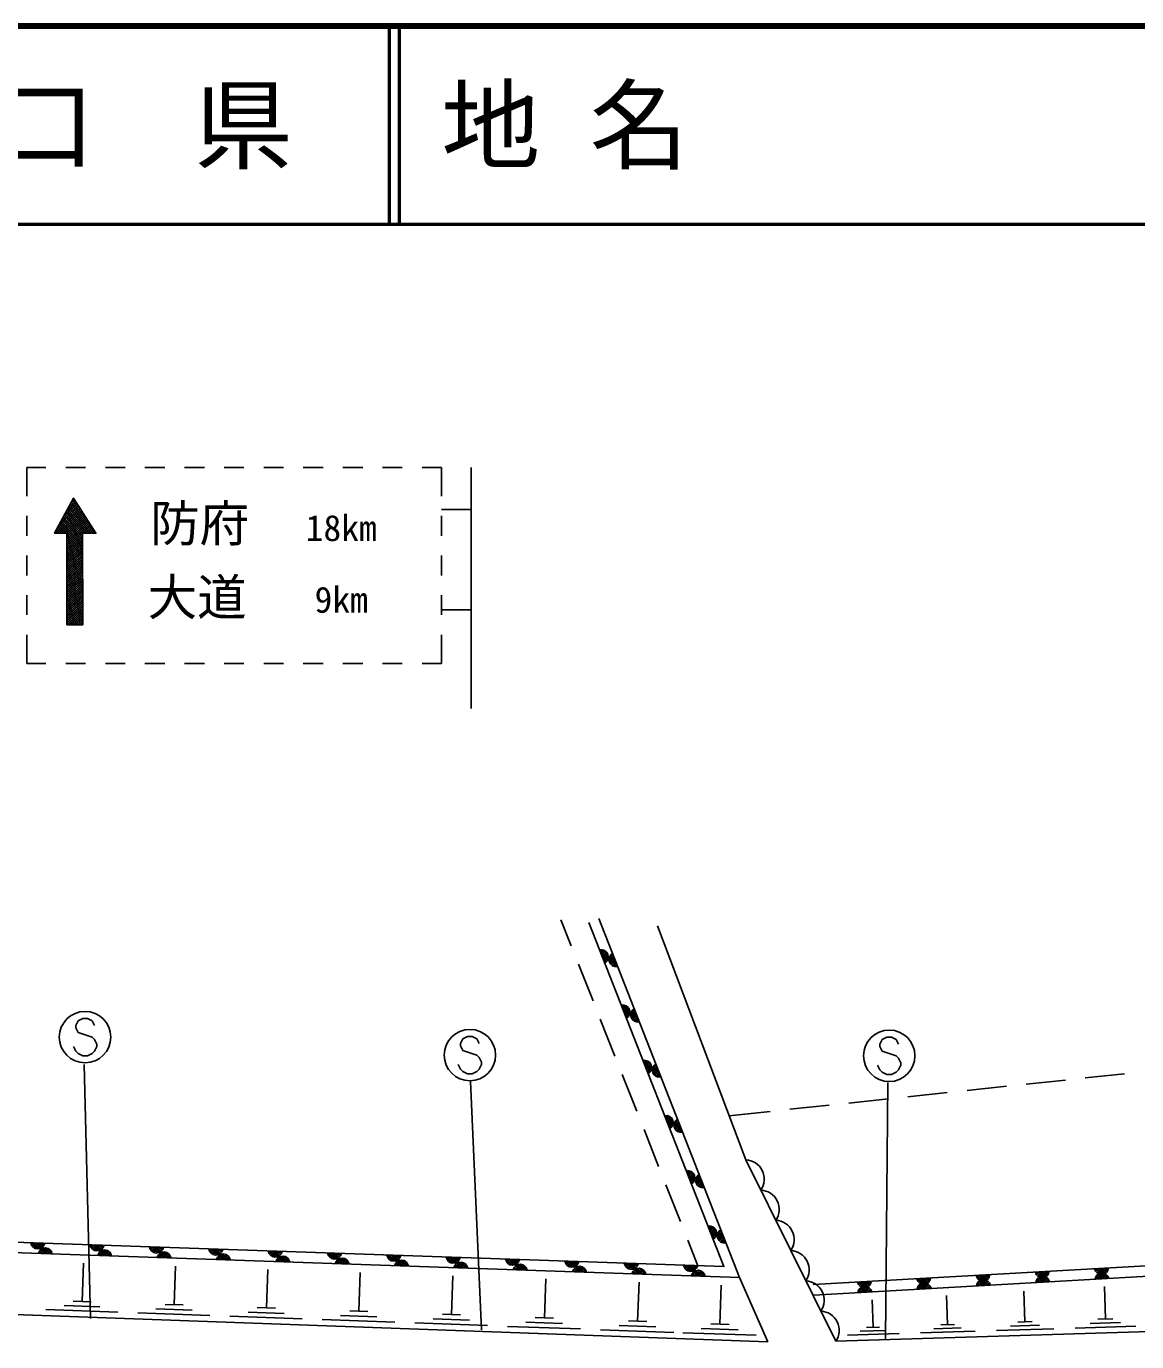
# Model space of a CAD drawing. Units: millimetres, scale not verified. Extents: x 40000 to 680000, y 20000 to 380000.
# Drawn here: x 349413 to 405512, y 313519 to 380000 of the extents above; entities that cross this region are included whole.
import ezdxf
from ezdxf.enums import TextEntityAlignment as Align

# ---------------------------------------------------------------- set-up
doc = ezdxf.new("R2010")
doc.units = ezdxf.units.MM
doc.header["$LTSCALE"] = 1000
for name, color, linetype, lineweight in [('M-BGD', 7, 'Continuous', 25), ('M-STR-STRC', 7, 'Continuous', 25), ('M-TTL', 2, 'Continuous', 140), ('M-TTL-LINE', 7, 'Continuous', 50)]:
    doc.layers.add(name, color=color, linetype=linetype, lineweight=lineweight)
doc.layers.add('M-TTL-TXT', color=7, linetype='Continuous')
doc.styles.add('ＭＳ ゴシック', font='')
doc.styles.get('ＭＳ ゴシック').set_extended_font_data('MS Gothic')

msp = doc.modelspace()

# ---------------------------------------------------------------- hatches: boundary and pattern name
at = {"layer": 'M-STR-STRC'}
h = msp.add_hatch(dxfattribs=at)
h.set_pattern_fill('USER', color=256, style=0, pattern_type=2)
h.set_pattern_definition([(132.87815, (-143316, 384921), (-58.29559, -54.1302), []), (42.87815, (-143316, 384921), (-54.13291, 58.29851), [])])
h.paths.add_polyline_path([(351467, 354381), (350836, 354387), (351790, 356157), (352929, 354382), (352259, 354379), (352263, 349751), (351467, 349754)])

# ---------------------------------------------------------------- linework, layer by layer
at = {"layer": 'M-BGD'}
for p, q in [((376426, 334834), (376941, 333534)), ((385769, 322711), (381308, 334543)), ((377309, 332604), (378045, 330744)), ((378413, 329815), (379150, 327955)), ((379518, 327025), (380254, 325166)), ((398928, 326428), (396939, 326216)), ((401911, 326745), (399922, 326533)), ((404894, 327063), (402905, 326851)), ((392962, 325792), (390973, 325581)), ((395945, 326110), (393956, 325898)), ((386995, 325157), (384929, 324937)), ((389978, 325475), (387990, 325263)), ((380622, 324236), (381358, 322376)), ((390311, 313538), (385769, 322711)), ((381727, 321447), (382463, 319587)), ((382831, 318657), (383346, 317357)), ((352235, 315557), (352305, 317496)), ((356882, 315391), (356953, 317336)), ((361542, 315224), (361612, 317176)), ((366212, 315057), (366283, 317015)), ((370895, 314889), (370966, 316853)), ((375590, 314721), (375661, 316692)), ((380296, 314552), (380368, 316529)), ((385445, 316755), (386883, 313519)), ((384452, 314402), (384523, 316379)), ((395955, 314380), (395910, 315852)), ((399864, 314521), (399816, 316072)), ((403928, 314667), (403878, 316302)), ((354036, 315006), (350399, 315138)), ((353135, 315282), (351317, 315347)), ((352690, 315541), (351780, 315573)), ((357786, 315114), (355962, 315180)), ((357338, 315374), (356426, 315407)), ((361999, 315207), (361084, 315240)), ((392196, 314245), (392153, 315640)), ((358689, 314838), (355041, 314970)), ((363354, 314670), (359694, 314802)), ((362448, 314947), (360618, 315013)), ((368031, 314501), (364359, 314633)), ((367121, 314779), (365286, 314845)), ((366671, 315040), (365754, 315073)), ((372719, 314331), (369036, 314464)), ((371807, 314610), (369965, 314677)), ((371356, 314872), (370435, 314906)), ((376505, 314441), (374657, 314508)), ((376052, 314704), (375128, 314737)), ((380760, 314536), (379833, 314569)), ((400228, 314532), (399500, 314509)), ((404701, 314486), (403168, 314439)), ((404311, 314678), (403545, 314655)), ((377420, 314161), (373724, 314295)), ((382132, 313991), (378425, 314125)), ((381214, 314272), (379360, 314339)), ((386288, 313841), (382581, 313975)), ((385370, 314121), (383516, 314188)), ((384915, 314385), (383989, 314419)), ((393515, 313937), (390899, 313856)), ((392856, 314091), (391548, 314051)), ((392523, 314255), (391869, 314235)), ((397346, 314055), (394586, 313970)), ((396651, 314217), (395271, 314175)), ((396300, 314391), (395610, 314370)), ((401331, 314177), (398421, 314088)), ((400597, 314349), (399142, 314304)), ((405474, 314305), (402408, 314211))]:
    msp.add_line(p, q, dxfattribs=at)
for points in [[(378333, 334902), (385445, 316755), (318307, 319068)], [(318326, 319598), (384657, 317312), (377840, 334708)], [(389170, 316403), (415309, 317877), (452640, 317465)], [(452634, 316935), (415321, 317347), (389199, 315874)], [(284124, 316859), (308862, 316339), (386883, 313519)], [(390311, 313538), (441237, 315106), (449120, 314888), (455339, 314397), (459649, 313961)]]:
    msp.add_lwpolyline(points, dxfattribs=at)
for centre, radius, start, end in [((378462, 332973), 354, 300.1968, 102.60197), ((378462, 332973), 283, 302.42083, 100.37793), ((378462, 332973), 212, 306.16716, 96.63161), ((378462, 332973), 142, 313.87889, 88.91988), ((378462, 332973), 100, 324.19655, 78.60222), ((378462, 332973), 100, 324.19655, 78.60222), ((379203, 332831), 354, 120.1968, 282.60197), ((379203, 332831), 283, 122.42083, 280.37793), ((379203, 332831), 212, 126.16716, 276.63161), ((379203, 332831), 142, 133.87889, 268.91988), ((379203, 332831), 100, 144.19655, 258.60222), ((379203, 332831), 100, 144.19655, 258.60222), ((379556, 330180), 354, 300.1968, 102.60197), ((379556, 330180), 283, 302.42083, 100.37793), ((379556, 330180), 212, 306.16716, 96.63161), ((379556, 330180), 142, 313.87889, 88.91988), ((379556, 330180), 100, 324.19655, 78.60222), ((379556, 330180), 100, 324.19655, 78.60222), ((380298, 330038), 354, 120.1968, 282.60197), ((380298, 330038), 283, 122.42083, 280.37793), ((380298, 330038), 212, 126.16716, 276.63161), ((380298, 330038), 142, 133.87889, 268.91988), ((380298, 330038), 100, 144.19655, 258.60222), ((380298, 330038), 100, 144.19655, 258.60222), ((380651, 327387), 354, 300.1968, 102.60197), ((380651, 327387), 283, 302.42083, 100.37793), ((380651, 327387), 212, 306.16716, 96.63161), ((380651, 327387), 142, 313.87889, 88.91988), ((380651, 327387), 100, 324.19655, 78.60222), ((380651, 327387), 100, 324.19655, 78.60222), ((381392, 327245), 354, 120.1968, 282.60197), ((381392, 327245), 283, 122.42083, 280.37793), ((381392, 327245), 212, 126.16716, 276.63161), ((381392, 327245), 142, 133.87889, 268.91988), ((381392, 327245), 100, 144.19655, 258.60222), ((381392, 327245), 100, 144.19655, 258.60222), ((381746, 324594), 354, 300.1968, 102.60197), ((381746, 324594), 283, 302.42083, 100.37793), ((381746, 324594), 212, 306.16716, 96.63161), ((381746, 324594), 142, 313.87889, 88.91988), ((381746, 324594), 100, 324.19655, 78.60222), ((381746, 324594), 100, 324.19655, 78.60222), ((382487, 324451), 354, 120.1968, 282.60197), ((382487, 324451), 283, 122.42083, 280.37793), ((382487, 324451), 212, 126.16716, 276.63161), ((382487, 324451), 142, 133.87889, 268.91988), ((382487, 324451), 100, 144.19655, 258.60222), ((382487, 324451), 100, 144.19655, 258.60222), ((385719, 321734), 978, 325.58751, 87.09876), ((382840, 321801), 354, 300.1968, 102.60197), ((382840, 321801), 283, 302.42083, 100.37793), ((382840, 321801), 212, 306.16716, 96.63161), ((382840, 321801), 142, 313.87889, 88.91988), ((382840, 321801), 100, 324.19655, 78.60222), ((382840, 321801), 100, 324.19655, 78.60222), ((383582, 321658), 354, 120.1968, 282.60197), ((383582, 321658), 283, 122.42083, 280.37793), ((383582, 321658), 212, 126.16716, 276.63161), ((383582, 321658), 142, 133.87889, 268.91988), ((383582, 321658), 100, 144.19655, 258.60222), ((383582, 321658), 100, 144.19655, 258.60222), ((386476, 320206), 978, 325.58751, 87.09876), ((383935, 319008), 354, 300.1968, 102.60197), ((383935, 319008), 283, 302.42083, 100.37793), ((383935, 319008), 212, 306.16716, 96.63161), ((383935, 319008), 142, 313.87889, 88.91988), ((384676, 318865), 354, 120.1968, 282.60197), ((387233, 318677), 978, 325.58751, 87.09876), ((349994, 318561), 354, 186.8239, 349.22908), ((349994, 318561), 283, 189.04794, 347.00504), ((349994, 318561), 212, 192.79427, 343.25871), ((349994, 318561), 142, 200.506, 335.54698), ((349994, 318561), 100, 210.82366, 325.22932), ((349994, 318561), 100, 210.82366, 325.22932), ((383935, 319008), 100, 324.19655, 78.60222), ((383935, 319008), 100, 324.19655, 78.60222), ((384676, 318865), 283, 122.42083, 280.37793), ((384676, 318865), 212, 126.16716, 276.63161), ((384676, 318865), 142, 133.87889, 268.91988), ((384676, 318865), 100, 144.19655, 258.60222), ((384676, 318865), 100, 144.19655, 258.60222), ((350375, 317909), 354, 6.8239, 169.22908), ((350375, 317909), 283, 9.04794, 167.00504), ((350375, 317909), 212, 12.79427, 163.25871), ((350375, 317909), 142, 20.506, 155.54698), ((350375, 317909), 100, 30.82366, 145.22932), ((350375, 317909), 100, 30.82366, 145.22932), ((352992, 318457), 354, 186.8239, 349.22908), ((352992, 318457), 283, 189.04794, 347.00504), ((352992, 318457), 212, 192.79427, 343.25871), ((352992, 318457), 142, 200.506, 335.54698), ((352992, 318457), 100, 210.82366, 325.22932), ((352992, 318457), 100, 210.82366, 325.22932), ((353373, 317806), 354, 6.8239, 169.22908), ((353373, 317806), 283, 9.04794, 167.00504), ((353373, 317806), 212, 12.79427, 163.25871), ((353373, 317806), 142, 20.506, 155.54698), ((353373, 317806), 100, 30.82366, 145.22932), ((353373, 317806), 100, 30.82366, 145.22932), ((355991, 318354), 354, 186.8239, 349.22908), ((355991, 318354), 283, 189.04794, 347.00504), ((355991, 318354), 212, 192.79427, 343.25871), ((355991, 318354), 142, 200.506, 335.54698), ((355991, 318354), 100, 210.82366, 325.22932), ((355991, 318354), 100, 210.82366, 325.22932), ((356372, 317702), 354, 6.8239, 169.22908), ((356372, 317702), 283, 9.04794, 167.00504), ((356372, 317702), 212, 12.79427, 163.25871), ((356372, 317702), 142, 20.506, 155.54698), ((356372, 317702), 100, 30.82366, 145.22932), ((356372, 317702), 100, 30.82366, 145.22932), ((358989, 318251), 354, 186.8239, 349.22908), ((358989, 318251), 283, 189.04794, 347.00504), ((358989, 318251), 212, 192.79427, 343.25871), ((358989, 318251), 142, 200.506, 335.54698), ((358989, 318251), 100, 210.82366, 325.22932), ((358989, 318251), 100, 210.82366, 325.22932), ((359370, 317599), 354, 6.8239, 169.22908), ((359370, 317599), 283, 9.04794, 167.00504), ((359370, 317599), 212, 12.79427, 163.25871), ((361987, 318147), 354, 186.8239, 349.22908), ((361987, 318147), 283, 189.04794, 347.00504), ((361987, 318147), 212, 192.79427, 343.25871), ((361987, 318147), 142, 200.506, 335.54698), ((361987, 318147), 100, 210.82366, 325.22932), ((361987, 318147), 100, 210.82366, 325.22932), ((362368, 317496), 354, 6.8239, 169.22908), ((362368, 317496), 283, 9.04794, 167.00504), ((364985, 318044), 354, 186.8239, 349.22908), ((364985, 318044), 283, 189.04794, 347.00504), ((364985, 318044), 212, 192.79427, 343.25871), ((364985, 318044), 142, 200.506, 335.54698), ((364985, 318044), 100, 210.82366, 325.22932), ((364985, 318044), 100, 210.82366, 325.22932), ((367984, 317941), 354, 186.8239, 349.22908), ((367984, 317941), 283, 189.04794, 347.00504), ((367984, 317941), 212, 192.79427, 343.25871), ((367984, 317941), 142, 200.506, 335.54698), ((367984, 317941), 100, 210.82366, 325.22932), ((367984, 317941), 100, 210.82366, 325.22932), ((370982, 317838), 354, 186.8239, 349.22908), ((370982, 317838), 283, 189.04794, 347.00504), ((370982, 317838), 212, 192.79427, 343.25871), ((370982, 317838), 142, 200.506, 335.54698), ((370982, 317838), 100, 210.82366, 325.22932), ((370982, 317838), 100, 210.82366, 325.22932), ((387990, 317148), 978, 325.58751, 87.09876), ((359370, 317599), 142, 20.506, 155.54698), ((359370, 317599), 100, 30.82366, 145.22932), ((359370, 317599), 100, 30.82366, 145.22932), ((362368, 317496), 212, 12.79427, 163.25871), ((362368, 317496), 142, 20.506, 155.54698), ((362368, 317496), 100, 30.82366, 145.22932), ((362368, 317496), 100, 30.82366, 145.22932), ((365366, 317392), 354, 6.8239, 169.22908), ((365366, 317392), 283, 9.04794, 167.00504), ((365366, 317392), 212, 12.79427, 163.25871), ((365366, 317392), 142, 20.506, 155.54698), ((365366, 317392), 100, 30.82366, 145.22932), ((365366, 317392), 100, 30.82366, 145.22932), ((368365, 317289), 354, 6.8239, 169.22908), ((368365, 317289), 283, 9.04794, 167.00504), ((368365, 317289), 212, 12.79427, 163.25871), ((368365, 317289), 142, 20.506, 155.54698), ((368365, 317289), 100, 30.82366, 145.22932), ((368365, 317289), 100, 30.82366, 145.22932), ((371363, 317186), 354, 6.8239, 169.22908), ((371363, 317186), 283, 9.04794, 167.00504), ((371363, 317186), 212, 12.79427, 163.25871), ((371363, 317186), 142, 20.506, 155.54698), ((371363, 317186), 100, 30.82366, 145.22932), ((371363, 317186), 100, 30.82366, 145.22932), ((373980, 317734), 354, 186.8239, 349.22908), ((373980, 317734), 283, 189.04794, 347.00504), ((373980, 317734), 212, 192.79427, 343.25871), ((373980, 317734), 142, 200.506, 335.54698), ((373980, 317734), 100, 210.82366, 325.22932), ((373980, 317734), 100, 210.82366, 325.22932), ((374361, 317082), 354, 6.8239, 169.22908), ((374361, 317082), 283, 9.04794, 167.00504), ((374361, 317082), 212, 12.79427, 163.25871), ((374361, 317082), 142, 20.506, 155.54698), ((374361, 317082), 100, 30.82366, 145.22932), ((374361, 317082), 100, 30.82366, 145.22932), ((376978, 317631), 354, 186.8239, 349.22908), ((376978, 317631), 283, 189.04794, 347.00504), ((376978, 317631), 212, 192.79427, 343.25871), ((376978, 317631), 142, 200.506, 335.54698), ((376978, 317631), 100, 210.82366, 325.22932), ((376978, 317631), 100, 210.82366, 325.22932), ((377359, 316979), 354, 6.8239, 169.22908), ((377359, 316979), 283, 9.04794, 167.00504), ((377359, 316979), 212, 12.79427, 163.25871), ((377359, 316979), 142, 20.506, 155.54698), ((379976, 317528), 354, 186.8239, 349.22908), ((379976, 317528), 283, 189.04794, 347.00504), ((379976, 317528), 212, 192.79427, 343.25871), ((379976, 317528), 142, 200.506, 335.54698), ((379976, 317528), 100, 210.82366, 325.22932), ((379976, 317528), 100, 210.82366, 325.22932), ((380357, 316876), 354, 6.8239, 169.22908), ((380357, 316876), 283, 9.04794, 167.00504), ((382975, 317424), 354, 186.8239, 349.22908), ((382975, 317424), 283, 189.04794, 347.00504), ((382975, 317424), 212, 192.79427, 343.25871), ((382975, 317424), 142, 200.506, 335.54698), ((382975, 317424), 100, 210.82366, 325.22932), ((382975, 317424), 100, 210.82366, 325.22932), ((383356, 316772), 354, 6.8239, 169.22908), ((403734, 317279), 354, 192.02477, 354.42995), ((403734, 317279), 283, 194.24881, 352.20591), ((403734, 317279), 212, 197.99513, 348.45958), ((403734, 317279), 142, 205.70686, 340.74785), ((403734, 317279), 100, 216.02453, 330.43019), ((403734, 317279), 100, 216.02453, 330.43019), ((377359, 316979), 100, 30.82366, 145.22932), ((377359, 316979), 100, 30.82366, 145.22932), ((380357, 316876), 212, 12.79427, 163.25871), ((380357, 316876), 142, 20.506, 155.54698), ((380357, 316876), 100, 30.82366, 145.22932), ((380357, 316876), 100, 30.82366, 145.22932), ((383356, 316772), 283, 9.04794, 167.00504), ((383356, 316772), 212, 12.79427, 163.25871), ((383356, 316772), 142, 20.506, 155.54698), ((383356, 316772), 100, 30.82366, 145.22932), ((383356, 316772), 100, 30.82366, 145.22932), ((388747, 315619), 978, 325.58751, 87.09876), ((391753, 316603), 354, 192.02477, 354.42995), ((391753, 316603), 283, 194.24881, 352.20591), ((391753, 316603), 212, 197.99513, 348.45958), ((391753, 316603), 142, 205.70686, 340.74785), ((391753, 316603), 100, 216.02453, 330.43019), ((391753, 316603), 100, 216.02453, 330.43019), ((394748, 316772), 354, 192.02477, 354.42995), ((394775, 316134), 354, 12.02477, 174.42995), ((394748, 316772), 283, 194.24881, 352.20591), ((394748, 316772), 212, 197.99513, 348.45958), ((394748, 316772), 142, 205.70686, 340.74785), ((394748, 316772), 100, 216.02453, 330.43019), ((394748, 316772), 100, 216.02453, 330.43019), ((397743, 316941), 354, 192.02477, 354.42995), ((397771, 316303), 354, 12.02477, 174.42995), ((397743, 316941), 283, 194.24881, 352.20591), ((397771, 316303), 283, 14.24881, 172.20591), ((397743, 316941), 212, 197.99513, 348.45958), ((397771, 316303), 212, 17.99513, 168.45958), ((397743, 316941), 142, 205.70686, 340.74785), ((397743, 316941), 100, 216.02453, 330.43019), ((397743, 316941), 100, 216.02453, 330.43019), ((400739, 317110), 354, 192.02477, 354.42995), ((400766, 316472), 354, 12.02477, 174.42995), ((400739, 317110), 283, 194.24881, 352.20591), ((400766, 316472), 283, 14.24881, 172.20591), ((400739, 317110), 212, 197.99513, 348.45958), ((400766, 316472), 212, 17.99513, 168.45958), ((400739, 317110), 142, 205.70686, 340.74785), ((400766, 316472), 142, 25.70686, 160.74785), ((400739, 317110), 100, 216.02453, 330.43019), ((400739, 317110), 100, 216.02453, 330.43019), ((400766, 316472), 100, 36.02453, 150.43019), ((400766, 316472), 100, 36.02453, 150.43019), ((403761, 316641), 354, 12.02477, 174.42995), ((403761, 316641), 283, 14.24881, 172.20591), ((403761, 316641), 212, 17.99513, 168.45958), ((403761, 316641), 142, 25.70686, 160.74785), ((403761, 316641), 100, 36.02453, 150.43019), ((403761, 316641), 100, 36.02453, 150.43019), ((391780, 315966), 354, 12.02477, 174.42995), ((391780, 315966), 283, 14.24881, 172.20591), ((391780, 315966), 212, 17.99513, 168.45958), ((391780, 315966), 142, 25.70686, 160.74785), ((391780, 315966), 100, 36.02453, 150.43019), ((391780, 315966), 100, 36.02453, 150.43019), ((394775, 316134), 283, 14.24881, 172.20591), ((394775, 316134), 212, 17.99513, 168.45958), ((394775, 316134), 142, 25.70686, 160.74785), ((394775, 316134), 100, 36.02453, 150.43019), ((394775, 316134), 100, 36.02453, 150.43019), ((397771, 316303), 142, 25.70686, 160.74785), ((397771, 316303), 100, 36.02453, 150.43019), ((397771, 316303), 100, 36.02453, 150.43019), ((389504, 314090), 978, 325.58751, 87.09876)]:
    msp.add_arc(centre, radius, start, end, dxfattribs=at)
at = {"layer": 'M-STR-STRC'}
for p, q in [((350407, 357708), (349432, 357708)), ((349432, 357708), (349432, 356251)), ((352407, 357708), (351407, 357708)), ((354407, 357708), (353407, 357708)), ((356407, 357708), (355407, 357708)), ((358407, 357708), (357407, 357708)), ((360407, 357708), (359407, 357708)), ((362407, 357708), (361407, 357708)), ((364407, 357708), (363407, 357708)), ((366407, 357708), (365407, 357708)), ((368407, 357708), (367407, 357708)), ((370383, 357708), (369407, 357708)), ((370383, 356251), (370383, 357708)), ((371893, 357708), (371893, 345526)), ((349432, 355251), (349432, 354251)), ((371893, 355571), (370383, 355571)), ((370383, 354251), (370383, 355251)), ((349432, 353251), (349432, 352251)), ((370383, 352251), (370383, 353251)), ((349432, 351251), (349432, 350251)), ((370383, 350251), (370383, 351251)), ((371893, 350503), (370383, 350503)), ((349432, 349251), (349432, 347794)), ((370383, 347794), (370383, 349251)), ((349432, 347794), (350407, 347794)), ((351407, 347794), (352407, 347794)), ((353407, 347794), (354407, 347794)), ((355407, 347794), (356407, 347794)), ((357407, 347794), (358407, 347794)), ((359407, 347794), (360407, 347794)), ((361407, 347794), (362407, 347794)), ((363407, 347794), (364407, 347794)), ((365407, 347794), (366407, 347794)), ((367407, 347794), (368407, 347794)), ((369407, 347794), (370383, 347794)), ((352261, 329859), (352025, 329741)), ((352498, 329859), (352261, 329859)), ((352734, 329741), (352498, 329859)), ((352025, 329741), (351907, 329504)), ((351907, 329504), (351907, 329386)), ((351907, 329386), (352025, 329150)), ((352025, 329150), (352734, 328913)), ((352852, 329504), (352734, 329741)), ((351907, 328204), (351789, 328441)), ((352734, 328913), (352852, 328795)), ((352852, 328795), (352970, 328559)), ((352970, 328441), (352852, 328204)), ((352970, 328559), (352970, 328441)), ((371470, 328833), (371352, 328596)), ((371352, 328596), (371352, 328478)), ((371352, 328478), (371470, 328242)), ((371706, 328951), (371470, 328833)), ((371942, 328951), (371706, 328951)), ((372179, 328833), (371942, 328951)), ((372297, 328596), (372179, 328833)), ((392655, 328795), (392536, 328559)), ((392536, 328559), (392536, 328440)), ((392536, 328440), (392655, 328204)), ((392891, 328913), (392655, 328795)), ((393127, 328913), (392891, 328913)), ((393364, 328795), (393127, 328913)), ((393482, 328559), (393364, 328795)), ((352025, 328086), (351907, 328204)), ((352261, 327968), (352025, 328086)), ((352498, 327968), (352261, 327968)), ((352734, 328086), (352498, 327968)), ((352852, 328204), (352734, 328086)), ((371470, 328242), (372179, 328005)), ((372179, 328005), (372297, 327887)), ((372297, 327887), (372415, 327651)), ((392655, 328204), (393364, 327968)), ((393364, 327968), (393482, 327849)), ((393482, 327849), (393600, 327613)), ((352649, 314699), (352330, 327532)), ((371352, 327296), (371233, 327533)), ((371470, 327178), (371352, 327296)), ((371706, 327060), (371470, 327178)), ((372179, 327178), (371942, 327060)), ((372297, 327296), (372179, 327178)), ((372415, 327533), (372297, 327296)), ((372415, 327651), (372415, 327533)), ((392536, 327259), (392418, 327495)), ((392655, 327140), (392536, 327259)), ((392891, 327022), (392655, 327140)), ((393364, 327140), (393127, 327022)), ((393482, 327259), (393364, 327140)), ((393600, 327495), (393482, 327259)), ((393600, 327613), (393600, 327495)), ((371942, 327060), (371706, 327060)), ((372416, 314121), (371858, 326675)), ((392821, 313662), (392941, 326615)), ((393127, 327022), (392891, 327022))]:
    msp.add_line(p, q, dxfattribs=at)
msp.add_lwpolyline([(351467, 354381), (350836, 354387), (351790, 356157), (352929, 354382), (352259, 354379), (352263, 349751), (351467, 349754)], close=True, dxfattribs=at)
for centre in [(352379, 328913), (371824, 328005), (393009, 327968)]:
    msp.add_circle(centre, 1300, dxfattribs=at)
at = {"layer": 'M-TTL'}
msp.add_line((680000, 380000), (40000, 380000), dxfattribs=at)
at = {"layer": 'M-TTL-LINE'}
for p, q in [((367750, 380000), (367750, 370000)), ((368250, 380000), (368250, 370000)), ((40000, 370000), (680000, 370000))]:
    msp.add_line(p, q, dxfattribs=at)

# ---------------------------------------------------------------- texts
at = {"layer": 'M-STR-STRC', "style": 'ＭＳ ゴシック'}
for s, height, p in [('防府', 1833, (358171, 353413)), ('18km', 1320, (365323, 353587)), ('大道', 1833, (358043, 349680)), ('9km', 1320, (365323, 349964))]:
    msp.add_text(s, height=height, dxfattribs=at).set_placement(p, align=Align.BOTTOM_CENTER)
at = {"layer": 'M-TTL-TXT', "style": 'ＭＳ ゴシック'}
msp.add_text('山\u3000口\u3000県', height=3666, dxfattribs=at).set_placement((350375, 375000), align=Align.MIDDLE_CENTER)
msp.add_text('地 名', height=3666, dxfattribs=at).set_placement((370380, 375000), align=Align.MIDDLE_LEFT)

doc.saveas('drawing.dxf')
